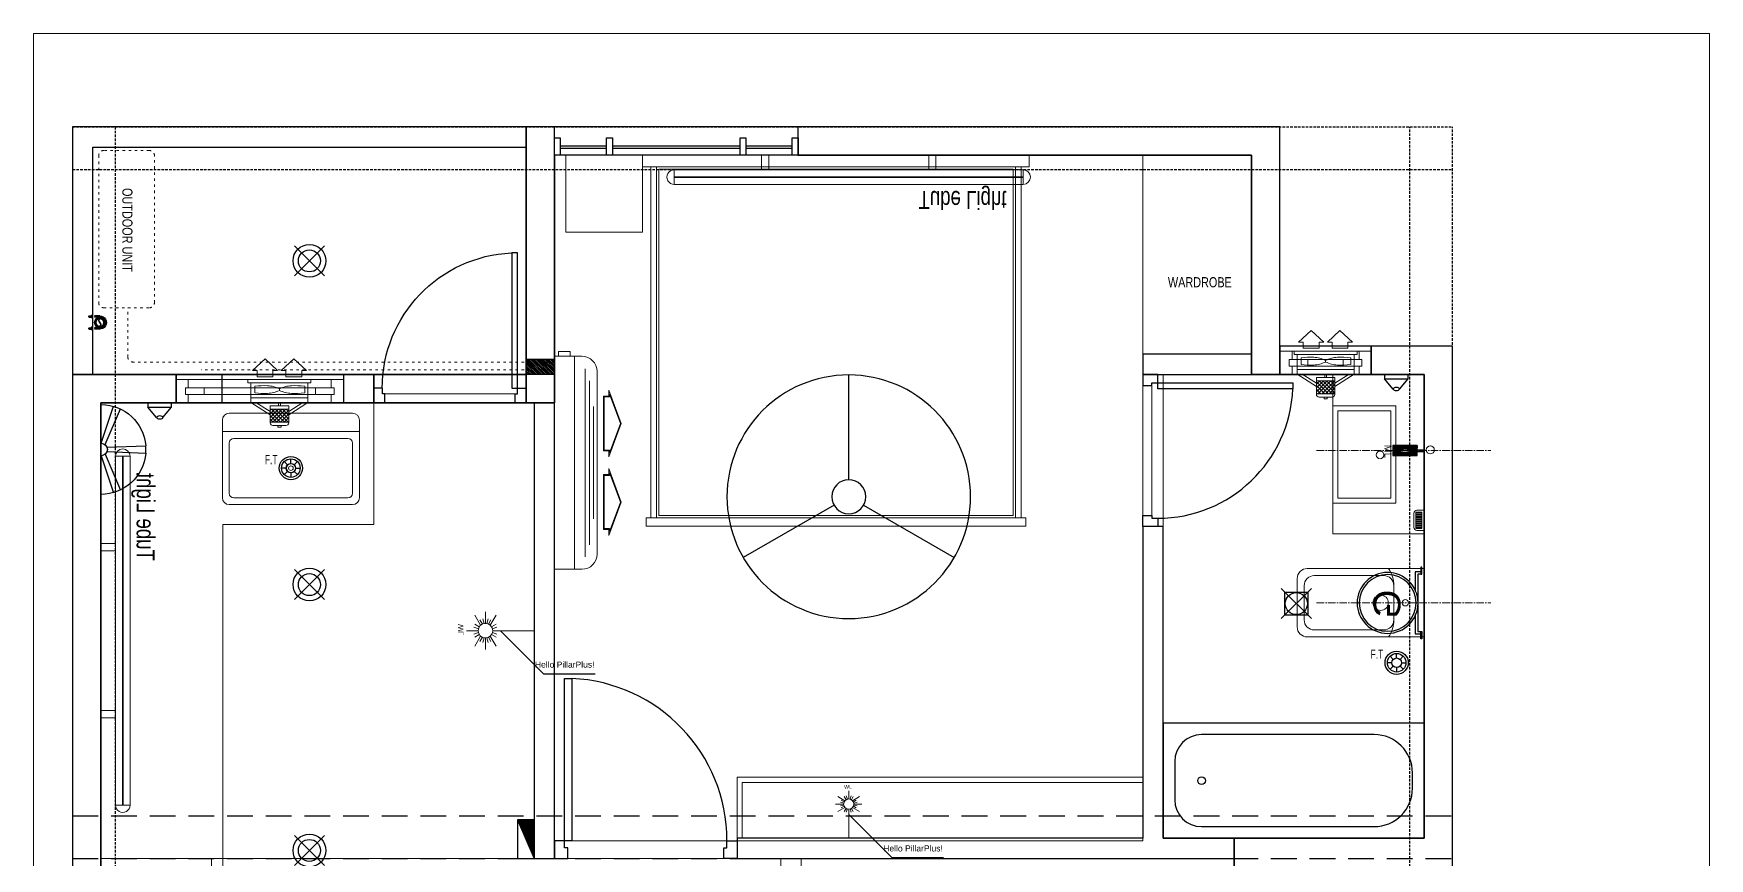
# Model space of a CAD drawing. Header units: millimetres. Extents: x 27934 to 36193, y -8056 to 1263.
# Drawn here: x 27934 to 36193, y -2802 to 1263 of the extents above; entities that cross this region are included whole.
import ezdxf

# ---------------------------------------------------------------- set-up
doc = ezdxf.new("R2010")
doc.units = ezdxf.units.MM
doc.header["$MEASUREMENT"] = 0
for name, pattern in [('ACAD_ISO03W100', [30, 12, -18]), ('CENTER2', [1.125, 0.75, -0.125, 0.125, -0.125]), ('DASHED', [0.75, 0.5, -0.25]), ('X-Type B1_lower NEW$0$HIDDENX2', [19.05, 12.7, -6.35])]:
    doc.linetypes.add(name, pattern=pattern)
for name, color, linetype in [('_Balcony', 25, 'Continuous'), ('_CarpetFSI', 191, 'Continuous'), ('_Door', 114, 'Continuous'), ('_ResiFSI', 190, 'Continuous'), ('_Window', 115, 'Continuous'), ('A-DOOR', 6, 'Continuous'), ('A-WINDOW', 3, 'Continuous'), ('BEAM', 7, 'X-Type B1_lower NEW$0$HIDDENX2'), ('HI-WALL UNIT', 184, 'Continuous'), ('I-ELEC-POWR-SYMB', 7, 'Continuous'), ('MIRROR LIGHT', 150, 'Continuous'), ('Pantry 1', 4, 'Continuous'), ('TextLayer', 7, 'Continuous')]:
    doc.layers.add(name, color=color, linetype=linetype)
for name, color, linetype, lineweight in [('_MAA_Fixture_Kitchen', 253, 'Continuous', 9), ('_MAA_Spec_Furniture', 251, 'Continuous', 13), ('A-GLAZ', 54, 'Continuous', 5), ('A-GLAZ-FRAM', 74, 'Continuous', 5), ('door', 102, 'Continuous', 0), ('FUR', 9, 'Continuous', 9), ('FURNITURE', 250, 'Continuous', 13), ('KUTUPHANE', 4, 'Continuous', 30), ('OUTER', 6, 'Continuous', 35), ('PP-OUTER', 8, 'Continuous', 30), ('PP-ROOM 1', 8, 'Continuous', 30), ('PP-ROOM 3', 8, 'Continuous', 30), ('PP-ROOM 4', 8, 'Continuous', 30), ('PP-TOILET 1', 8, 'Continuous', 30), ('PP-TOILET 2', 8, 'Continuous', 30), ('PP-TOILET 3', 8, 'Continuous', 30), ('SAG RAG', 252, 'Continuous', 0), ('SH - ANGLE SUPPORT', 7, 'Continuous', 30), ('SH - CWS', 180, 'Continuous', 30), ('SH-CEILING ROSE', 150, 'Continuous', 30), ('SH-Ele-Ceiling fan', 1, 'Continuous', 20), ('SH-Ele-Ceiling Light', 4, 'Continuous', 20), ('SH-Ele-EX fan', 3, 'Continuous', 20), ('SH-Ele-TUBE LIGHT', 5, 'Continuous', 5), ('SH-Ele-Wall light', 6, 'Continuous', 20), ('SH-EQUIP.', 250, 'Continuous', 5), ('SH-SLEEVE FOR AC', 170, 'DASHED', 5), ('WALL', 8, 'Continuous', 30), ('WALL A', 7, 'Continuous', 5), ('walls', 211, 'Continuous', 30)]:
    doc.layers.add(name, color=color, linetype=linetype, lineweight=lineweight)
doc.styles.add('ARIAL', font='')
doc.styles.add('CEN', font='Century Gothic')
doc.styles.add('ING-DIM', font='swisscl.ttf')
doc.styles.add('S2', font='romans.shx', dxfattribs={"width": 0.65, "height": 4})
doc.styles.get("Standard").update_dxf_attribs({"font": 'Arial.ttf'})
doc.styles.add('X-CORE NEW2$0$DIMTEXT', font='Romans.shx', dxfattribs={"width": 0.8})
doc.styles.get('ARIAL').set_extended_font_data('Arial Baltic')

# ---------------------------------------------------------------- blocks, each defined once
blk = doc.blocks.new('DOOR')
for points in [[(-31634800.7, -21511672), (-31634888.2, -21511672), (-31634888.2, -21511737), (-31634835.7, -21511737), (-31634835.7, -21511722), (-31634800.7, -21511722)], [(-31634800.7, -21511722), (-31634001.4, -21511722), (-31634001.5, -21511757), (-31634800.7, -21511757)], [(-31634800.7, -21512572), (-31634888.2, -21512572), (-31634888.2, -21512507), (-31634835.7, -21512507), (-31634835.7, -21512522), (-31634800.7, -21512522)]]:
    blk.add_lwpolyline(points, close=True)
at = {"color": 251}
blk.add_arc((-31634800.7, -21511722), 800, 270, 357.49251, dxfattribs=at)
at = {"layer": 'door'}
blk.add_line((-31634888.2, -21512572, 0), (-31634888.2, -21511672, 0), dxfattribs=at)
blk = doc.blocks.new('Tube Light')
at = {"layer": 'SH-Ele-TUBE LIGHT', "color": 5}
for p, q in [((-2788056.3, -928262.8), (-2789784.3, -928262.8)), ((-2789784.3, -928262.8), (-2789784.3, -928334.8)), ((-2788056.3, -928262.8), (-2788056.3, -928334.8)), ((-2788056.3, -928334.8), (-2789784.3, -928334.8)), ((-2789352.3, -928334.8), (-2789352.3, -928406.8)), ((-2789316.3, -928406.8), (-2789316.3, -928334.8)), ((-2788524.3, -928406.8), (-2788524.3, -928334.8)), ((-2788488.3, -928334.8), (-2788488.3, -928406.8)), ((-2789352.3, -928406.8), (-2789316.3, -928406.8)), ((-2788488.3, -928406.8), (-2788524.3, -928406.8))]:
    blk.add_line(p, q, dxfattribs=at)
at = {"layer": 'SH-Ele-TUBE LIGHT', "color": 4, "lineweight": 0, "const_width": 7.5}
blk.add_lwpolyline([(-2789784.3, -928298.8), (-2788056.3, -928298.8)], dxfattribs=at)
at = {"layer": 'SH-Ele-TUBE LIGHT', "color": 5, "extrusion": (0, 0, -1)}
for centre, start_param, end_param in [((-2789784.3, -928298.8), 0.785398, 3.926991), ((-2788056.3, -928298.8), 3.926991, 7.068583)]:
    blk.add_ellipse(centre, major_axis=(25.5, -25.5), ratio=1, start_param=start_param, end_param=end_param, dxfattribs=at)
at = {"layer": 'SH-Ele-TUBE LIGHT', "color": 5, "insert": (-2788574.8, -928140.1), "char_height": 90, "attachment_point": 1, "style": 'ING-DIM'}
blk.add_mtext_dynamic_manual_height_columns('Tube Light', width=489.045, gutter_width=25, heights=[0], dxfattribs=at)
blk = doc.blocks.new('bulb')
at = {"layer": 'SH-Ele-Wall light', "lineweight": 20}
for p, q in [((24298.93, -13831.36), (24298.93, -13825.72)), ((24296.25, -13832.58), (24291.35, -13829.71)), ((24295.44, -13834.22), (24293.12, -13833.64)), ((24295.7, -13833.43), (24293.69, -13832.25)), ((24297.05, -13831.89), (24295.76, -13829.72)), ((24298, -13831.48), (24297.24, -13829.31)), ((24299.86, -13831.48), (24300.62, -13829.31)), ((24300.81, -13831.89), (24302.1, -13829.72)), ((24301.61, -13832.58), (24306.51, -13829.71)), ((24302.16, -13833.43), (24304.17, -13832.25)), ((24302.42, -13834.22), (24304.74, -13833.64)), ((24295.38, -13834.91), (24289.74, -13834.91)), ((24296.25, -13837.24), (24291.35, -13840.11)), ((24295.44, -13835.6), (24293.12, -13836.19)), ((24295.7, -13836.39), (24293.69, -13837.57)), ((24297.05, -13837.93), (24295.76, -13840.1)), ((24298, -13838.34), (24297.24, -13840.51)), ((24298.93, -13838.46), (24298.93, -13858.61)), ((24299.86, -13838.34), (24300.62, -13840.51)), ((24300.81, -13837.93), (24302.1, -13840.1)), ((24301.61, -13837.24), (24306.51, -13840.11)), ((24302.16, -13836.39), (24304.17, -13837.57)), ((24302.42, -13835.6), (24304.74, -13836.19)), ((24302.48, -13834.91), (24308.12, -13834.91)), ((24287.97, -13858.61), (24309.89, -13858.61))]:
    blk.add_line(p, q, dxfattribs=at)
blk.add_circle((24298.93, -13834.91), 3.55, dxfattribs=at)
at = {"layer": 'SH-Ele-Wall light', "color": 7}
blk.add_text('WL', height=2.613, rotation=0, dxfattribs=at).set_placement((24295.73, -13824.25))
blk = doc.blocks.new('GHGHGHGHG')
at = {"layer": 'SH-Ele-EX fan', "linetype": 'Continuous', "ltscale": 500}
h = blk.add_hatch(dxfattribs=at)
h.set_pattern_fill('ANSI37', color=186, scale=50, style=0)
h.paths.add_polyline_path([(420432.4, -531717), (420432.4, -531686.2), (420388.5, -531686.2), (420388.5, -531717)])
at = {"layer": 'SH-Ele-EX fan', "color": 214, "ltscale": 9}
for p, q in [((420346.5, -531594.2), (420376.3, -531566.8)), ((420406, -531594.2), (420376.3, -531566.8)), ((420414.9, -531594.2), (420444.6, -531566.8)), ((420474.4, -531594.2), (420444.6, -531566.8)), ((420357.5, -531594.2), (420346.5, -531594.2)), ((420357.5, -531594.2), (420357.5, -531609.1)), ((420395.1, -531594.2), (420406, -531594.2)), ((420395.1, -531594.2), (420395.1, -531609.1)), ((420425.8, -531594.2), (420414.9, -531594.2)), ((420425.8, -531594.2), (420425.8, -531609.1)), ((420463.4, -531594.2), (420463.4, -531609.1)), ((420463.4, -531594.2), (420474.4, -531594.2)), ((420357.5, -531609.1), (420395.1, -531609.1)), ((420463.4, -531609.1), (420425.8, -531609.1)), ((420478, -531659.5), (420478, -531670.6))]:
    blk.add_line(p, q, dxfattribs=at)
at = {"layer": 'SH-Ele-EX fan', "color": 214, "linetype": 'Continuous', "ltscale": 150}
for p, q in [((420350.3, -531647.5), (420350.3, -531631.6)), ((420410.5, -531641.6), (420410.5, -531637.6)), ((420468.6, -531631.6), (420468.6, -531647.5)), ((420342.9, -531659.5), (420342.9, -531670.6)), ((420342.9, -531670.6), (420478, -531670.6)), ((420342.9, -531670.6), (420388.5, -531699.4)), ((420388.5, -531699.4), (420342.9, -531670.6)), ((420388.5, -531692), (420354.7, -531670.6)), ((420408.3, -531678.3), (420408.3, -531670.6)), ((420412.6, -531678.3), (420412.6, -531670.6)), ((420478, -531670.6), (420432.4, -531699.4)), ((420432.4, -531699.4), (420478, -531670.6)), ((420432.4, -531692), (420466.2, -531670.6))]:
    blk.add_line(p, q, dxfattribs=at)
at = {"layer": 'SH-Ele-EX fan', "color": 7, "linetype": 'Continuous', "ltscale": 150}
for p, q in [((420388.5, -531686.2), (420432.4, -531686.2)), ((420388.5, -531717), (420432.4, -531717))]:
    blk.add_line(p, q, dxfattribs=at)
at = {"layer": 'SH-Ele-EX fan', "color": 214, "linetype": 'Continuous', "ltscale": 150}
for points in [[(420335.7, -531623.5), (420485.2, -531623.5), (420485.2, -531615.7), (420335.7, -531615.7)], [(420342.9, -531659.5), (420478, -531659.5), (420478, -531623.5), (420342.9, -531623.5)], [(420406.7, -531724.9), (420414.2, -531724.9), (420414.2, -531729), (420406.7, -531729)]]:
    blk.add_lwpolyline(points, close=True, dxfattribs=at)
blk.add_lwpolyline([(420388.5, -531678.3), (420432.4, -531678.3), (420432.4, -531718.4, -0.414214), (420425.9, -531724.9), (420395, -531724.9, -0.414214), (420388.5, -531718.4)], format="xyb", close=True, dxfattribs=at)
for points in [[(420350.3, -531631.6), (420362.3, -531630.6), (420381.9, -531628.8), (420401.1, -531633.1), (420410.5, -531637.8)], [(420350.3, -531647.5), (420362.3, -531648.4), (420381.9, -531650.3), (420401.1, -531646), (420410.5, -531641.6)], [(420468.6, -531631.6), (420458.6, -531630.6), (420439, -531628.8), (420419.8, -531633.1), (420410.5, -531637.8)], [(420468.6, -531647.5), (420458.6, -531648.4), (420439, -531650.3), (420419.8, -531646), (420410.5, -531641.6)]]:
    blk.add_open_spline(points, degree=3, knots=[0, 0, 0, 0, 12.206583, 23.888139, 23.888139, 23.888139, 23.888139], dxfattribs=at)
blk = doc.blocks.new('hghghghgh')
at = {"layer": 'SH-CEILING ROSE', "linetype": 'Continuous'}
for p, q in [((-359.12, 3797.89), (-362.08, 3794.4)), ((-356.99, 3797.89), (-354.03, 3794.4)), ((-362.08, 3792.94), (-362.08, 3794.4)), ((-362.08, 3794.4), (-354.03, 3794.4)), ((-362.08, 3792.94), (-354.03, 3792.94)), ((-354.03, 3794.4), (-354.03, 3792.94))]:
    blk.add_line(p, q, dxfattribs=at)
blk.add_ellipse((-358.05, 3797.89), major_axis=(-1.06, 0), ratio=0.4924, dxfattribs=at)
blk = doc.blocks.new('rfgfggf')
at = {"layer": 'SH-Ele-Ceiling fan', "color": 174, "lineweight": 30, "true_color": 0x00008f}
for p, q in [((44163897.4, -73406.3), (44163450.3, -73148.2)), ((44164042.2, -73406.3), (44164489.3, -73148.2)), ((44163969.8, -73531.8), (44163969.8, -74048))]:
    blk.add_line(p, q, dxfattribs=at)
for radius in [599.9, 83.6]:
    blk.add_circle((44163969.8, -73448.2), radius, dxfattribs=at)
blk = doc.blocks.new('ghfhghfg')
at = {"layer": 'SH-Ele-Ceiling Light', "color": 174, "lineweight": 30}
for p, q in [((44167637, -197509), (44167637, -197223)), ((44167780, -197366), (44167494, -197366))]:
    blk.add_line(p, q, dxfattribs=at)
blk.add_circle((44167637, -197366), 110, dxfattribs=at)
at = {"layer": 'SH-Ele-Ceiling Light', "color": 4, "lineweight": 30}
blk.add_circle((44167637, -197366), 74.1, dxfattribs=at)
blk = doc.blocks.new('A$C64614524')
at = {"layer": 'SAG RAG', "lineweight": 0}
for p, q in [((-8.52, 0), (8.52, 0)), ((-10.4, -1.66), (0, -5.58)), ((-8.52, -1.66), (-10.4, -1.66)), ((-9.12, -1.89), (0, -5.33)), ((-8.29, -1.89), (-9.12, -1.89)), ((-8.52, 0), (-8.52, -1.66)), ((-8.29, -0.23), (8.29, -0.23)), ((-8.29, -0.23), (-8.29, -1.89)), ((10.4, -1.66), (0, -5.58)), ((9.12, -1.89), (0, -5.33)), ((8.29, -0.23), (8.29, -1.89)), ((8.29, -1.89), (9.12, -1.89)), ((8.52, 0), (8.52, -1.66)), ((8.52, -1.66), (10.4, -1.66))]:
    blk.add_line(p, q, dxfattribs=at)
blk = doc.blocks.new('ERTRTRTRTRTRT')
at = {"layer": 'HI-WALL UNIT', "color": 8, "lineweight": 0}
for p, q in [((-31232253.2, -21984704, 0), (-31231203.2, -21984704, 0)), ((-31232253.2, -21984839, 0), (-31232253.2, -21984704, 0)), ((-31231203.2, -21984704, 0), (-31231203.2, -21984839, 0)), ((-31232277.1, -21984781.6, 0), (-31232277.1, -21984724, 0)), ((-31232277.1, -21984724, 0), (-31232253.2, -21984724, 0)), ((-31232253.2, -21984781.6, 0), (-31232277.1, -21984781.6, 0)), ((-31232253.2, -21984724, 0), (-31232253.2, -21984781.6, 0)), ((-31231203.2, -21984802, 0), (-31232253.2, -21984802, 0)), ((-31232191.3, -21984855.4, 0), (-31231265.2, -21984855.4, 0)), ((-31232132.1, -21984875.8, 0), (-31231324.4, -21984875.8, 0)), ((-31231278.2, -21984914, 0), (-31232178.2, -21984914, 0)), ((-31232005.4, -21984896.3, 0), (-31231451.1, -21984896.3, 0))]:
    blk.add_line(p, q, dxfattribs=at)
for centre, start, end in [((-31232178.2, -21984839, 0), 180, 270), ((-31231278.2, -21984839, 0), 270, 0)]:
    blk.add_arc(centre, 75, start, end, dxfattribs=at)
at = {"layer": 'HI-WALL UNIT', "xscale": -15.84481338223536, "yscale": 15.84481338223536, "zscale": 15.84481338316491}
for p in [(-31231921.8, -21984944.9, 0), (-31231534.8, -21984944.9, 0)]:
    blk.add_blockref('A$C64614524', p, dxfattribs=at)
blk = doc.blocks.new('*U219')
at = {"lineweight": 0}
for p, q in [((2.34, 2.25), (15.27, 2.25)), ((5.4, 0.63), (12.21, 0.63)), ((15.27, -2.25), (2.34, -2.25)), ((12.21, -0.63), (5.4, -0.63))]:
    blk.add_line(p, q, dxfattribs=at)
at = {"layer": 'A-GLAZ-FRAM', "lineweight": 0}
for points in [[(0, 2.25), (0, -2.25), (2.34, -2.25), (2.34, -0.63), (1.8, -0.63), (1.8, 0.63), (2.34, 0.63), (2.34, 2.25)], [(1.8, -0.63), (1.8, 0.63), (5.4, 0.63), (5.4, -0.63)], [(15.81, -0.63), (15.81, 0.63), (12.21, 0.63), (12.21, -0.63)], [(17.61, 2.25), (17.61, -2.25), (15.27, -2.25), (15.27, -0.63), (15.81, -0.63), (15.81, 0.63), (15.27, 0.63), (15.27, 2.25)]]:
    blk.add_lwpolyline(points, close=True, dxfattribs=at)
blk = doc.blocks.new('*U224')
at = {"lineweight": 0}
for p, q in [((2.34, 2.25), (29.94, 2.25)), ((5.4, 0.63), (26.88, 0.63)), ((29.94, -2.25), (2.34, -2.25)), ((26.88, -0.63), (5.4, -0.63))]:
    blk.add_line(p, q, dxfattribs=at)
at = {"layer": 'A-GLAZ-FRAM', "lineweight": 0}
for points in [[(0, 2.25), (0, -2.25), (2.34, -2.25), (2.34, -0.63), (1.8, -0.63), (1.8, 0.63), (2.34, 0.63), (2.34, 2.25)], [(1.8, -0.63), (1.8, 0.63), (5.4, 0.63), (5.4, -0.63)], [(30.48, -0.63), (30.48, 0.63), (26.88, 0.63), (26.88, -0.63)], [(32.28, 2.25), (32.28, -2.25), (29.94, -2.25), (29.94, -0.63), (30.48, -0.63), (30.48, 0.63), (29.94, 0.63), (29.94, 2.25)]]:
    blk.add_lwpolyline(points, close=True, dxfattribs=at)
blk = doc.blocks.new('*U220')
for points in [[(0, -0.58), (0, 0.58), (0.87, 0.58), (0.87, -0.12), (0.67, -0.12), (0.67, -0.58)], [(12, -0.58), (12, 0.58), (11.13, 0.58), (11.13, -0.12), (11.33, -0.12), (11.33, -0.58)], [(11.33, -0.58), (11.33, -11.24), (10.87, -11.24), (10.87, -0.58)]]:
    blk.add_lwpolyline(points, close=True)
at = {"color": 251}
blk.add_arc((11.33, -0.58), 10.67, 180, 267.4925, dxfattribs=at)
blk = doc.blocks.new('Sink-single - 30 in top')
at = {"layer": 'FUR', "lineweight": 0}
blk.add_line((-15, -3.999996), (15, -3.999996), dxfattribs=at)
for points in [[(-13.5, 0), (13.5, 0)], [(-15, -18.499996), (-15, -1.5)], [(15, -1.5), (15, -18.499996)], [(-13.5, -17.499996), (-13.5, -6.499996)], [(-12.5, -5.499996), (12.5, -5.499996)], [(13.5, -6.499996), (13.5, -17.499996)], [(13.5, -19.999996), (-13.5, -19.999996)], [(12.5, -18.499996), (-12.5, -18.499996)]]:
    blk.add_lwpolyline(points, dxfattribs=at)
for radius in [1, 0.5]:
    blk.add_circle((0, -11.999996), radius, dxfattribs=at)
for centre, radius, start, end in [((-13.5, -1.5), 1.5, 90, 180), ((13.5, -1.5), 1.5, 0, 90), ((-12.5, -6.499996), 1, 90, 180), ((12.5, -6.499996), 1, 0, 90), ((-12.5, -17.499996), 1, 180, 270), ((12.5, -17.499996), 1, 270, 0), ((-13.5, -18.499996), 1.5, 180, 270), ((13.5, -18.499996), 1.5, 270, 0)]:
    blk.add_arc(centre, radius, start, end, dxfattribs=at)
blk = doc.blocks.new('closet2')
for points in [[(-580, 170, 0.414214), (-630, 120), (-630, -120, 0.414214), (-580, -170), (-5, -170, 0.414214), (0, -165), (0, 165, 0.414214), (-5, 170)], [(-545, -135, -0.414214), (-595, -85), (-595, 85, -0.414214), (-545, 135), (-200, 135, -0.414214), (-150, 85), (-150, -85, -0.414214), (-200, -135)]]:
    blk.add_lwpolyline(points, format="xyb", close=True)
for centre, radius in [((-215.5, 0), 38.2), ((-93, 0), 15.8)]:
    blk.add_circle(centre, radius)
for centre, start, end in [((-302.5, 84.9), 0, 33.88831), ((-302.5, -84.9), 326.11169, 0)]:
    blk.add_arc(centre, 152.6, start, end)
blk = doc.blocks.new('GFDGRET')
at = {"layer": 'SH-EQUIP.', "linetype": 'Continuous', "lineweight": -3, "ltscale": 0.6}
for points in [[(-31254564, -21982861), (-31254599.6, -21982861), (-31254599.6, -21982856.3), (-31254564, -21982856.3)], [(-31254282, -21982861), (-31254246.4, -21982861), (-31254246.4, -21982856.3), (-31254282, -21982856.3)]]:
    blk.add_lwpolyline(points, close=True, dxfattribs=at)
for points in [[(-31254564.1, -21982861), (-31254575.8, -21982861), (-31254575.8, -21982828.6), (-31254484.4, -21982828.6)], [(-31254564.1, -21982861), (-31254564.1, -21982840.3), (-31254282, -21982840.3), (-31254282, -21982856.3)], [(-31254361.6, -21982828.6), (-31254270.3, -21982828.6), (-31254270.3, -21982856.3), (-31254282, -21982856.3)]]:
    blk.add_lwpolyline(points, dxfattribs=at)
for radius in [150, 140]:
    blk.add_circle((-31254423, -21982692), radius, dxfattribs=at)
at = {"layer": 'SH-EQUIP.', "linetype": 'Continuous', "lineweight": 40, "ltscale": 0.6, "insert": (-31255388.7, -21982757.1, 0), "char_height": 131.25, "width": 2198.979, "attachment_point": 7, "style": 'ARIAL'}
blk.add_mtext('\\pxi6.860571;\\fArial Baltic|b0|i0|c186|p34;\\C8;G', dxfattribs=at)
blk = doc.blocks.new('GRDST6')
at = {"layer": 'MIRROR LIGHT', "lineweight": 30, "ltscale": 0.6}
h = blk.add_hatch(dxfattribs=at)
h.set_pattern_fill('ANSI31', color=256)
h.set_pattern_definition([(45, (0, 0), (-0.0883883476483, 0.0883883476483), [])])
h.paths.add_polyline_path([(-29909156.5, -22409378.5), (-29909156.5, -22409270.1), (-29909201.6, -22409270.1), (-29909201.6, -22409378.5)])
edge = h.paths.add_edge_path(flags=17)
edge.add_line((-29909187.1, -22409378.5), (-29909187.1, -22409270.1))
edge.add_line((-29909171, -22409378.5), (-29909171, -22409270.1))
at = {"layer": 'MIRROR LIGHT', "color": 165, "lineweight": 30, "ltscale": 0.6, "true_color": 0x5e67af}
for p, q in [((-29909179, -22409239.5), (-29909212.7, -22409239.5)), ((-29909183, -22409270.1), (-29909183, -22409239.5)), ((-29909179, -22409239.5), (-29909145.4, -22409239.5)), ((-29909175.1, -22409270.1), (-29909175.1, -22409239.5))]:
    blk.add_line(p, q, dxfattribs=at)
at = {"layer": 'MIRROR LIGHT', "color": 4, "lineweight": 30}
for p, q in [((-29909187.1, -22409378.5), (-29909187.1, -22409270.1)), ((-29909171, -22409378.5), (-29909171, -22409270.1))]:
    blk.add_line(p, q, dxfattribs=at)
at = {"layer": 'MIRROR LIGHT', "lineweight": 30, "ltscale": 30}
blk.add_lwpolyline([(-29909156.5, -22409378.5), (-29909156.5, -22409270.1), (-29909201.6, -22409270.1), (-29909201.6, -22409378.5)], close=True, dxfattribs=at)
at = {"layer": 'MIRROR LIGHT', "lineweight": 30, "ltscale": 0.6, "insert": (-29909205, -22409384.9), "char_height": 32.094, "attachment_point": 1, "style": 'CEN'}
blk.add_mtext_dynamic_manual_height_columns('{\\C152;\\c12285479;ML}', width=59.85, gutter_width=66.9, heights=[0], dxfattribs=at)
blk = doc.blocks.new('SQUARE LIGHT')
at = {"layer": 'SH-Ele-Ceiling Light', "color": 174, "lineweight": 30}
for p, q in [((-31633700.8, -21510287.1), (-31633849.2, -21510138.9)), ((-31633700.9, -21510138.8), (-31633849.1, -21510287.2))]:
    blk.add_line(p, q, dxfattribs=at)
blk.add_lwpolyline([(-31633832.1, -21510155.9), (-31633717.9, -21510155.9), (-31633717.9, -21510270.1), (-31633832.1, -21510270.1)], close=True, dxfattribs=at)
at = {"layer": 'SH-Ele-Ceiling Light', "color": 4, "lineweight": 30}
blk.add_circle((-31633775, -21510213), 54.4, dxfattribs=at)
blk = doc.blocks.new('fan wall mounted')
at = {"layer": 'I-ELEC-POWR-SYMB'}
for p, q in [((9645.53, -3.06), (9645.56, -13.86)), ((9645.56, -7.71), (9647.03, -3.25)), ((9646.04, -7.89), (9647.87, -3.57)), ((9646.26, -8.21), (9650.95, -8.01)), ((9650.95, -8.01), (9650.95, -8.91)), ((9645.56, -9.22), (9647.03, -13.68)), ((9646.04, -9.04), (9647.87, -13.36)), ((9646.26, -8.72), (9650.95, -8.91))]:
    blk.add_line(p, q, dxfattribs=at)
for radius, start, end in [(5.4, 4.7721, 90.1714), (0.758, 270.1714, 90.1714), (5.4, 270.1714, 355.2283)]:
    blk.add_arc((9645.55, -8.46), radius, start, end, dxfattribs=at)
blk = doc.blocks.new('SB')
at = {"layer": 'walls'}
h = blk.add_hatch(dxfattribs=at)
h.set_pattern_fill('ANSI31', color=256, scale=12.861557)
h.set_pattern_definition([(45, (-3439590.8567, -8882.2675), (-1.1368117662, 1.1368117662), [])])
h.paths.add_polyline_path([(264793, -7327), (264793, -6988), (264647, -6988)])
blk.add_line((264647, -6988), (264793, -7327), dxfattribs=at)
blk.add_lwpolyline([(264647, -7327), (264793, -7327), (264793, -6988), (264647, -6988)], close=True, dxfattribs=at)
blk = doc.blocks.new('bathtub')
at = {"layer": 'KUTUPHANE'}
for p, q in [((376425.5, 228368.6), (376255.5, 228368.6)), ((376255.5, 228368.6), (376255.5, 228293.6)), ((376400.5, 228361.1), (376288, 228361.1)), ((376425.5, 228293.6), (376425.5, 228368.6)), ((376418, 228318.6), (376418, 228343.6)), ((376263, 228336.1), (376263, 228326.1)), ((376288, 228301.1), (376400.5, 228301.1)), ((376255.5, 228293.6), (376425.5, 228293.6))]:
    blk.add_line(p, q, dxfattribs=at)
blk.add_circle((376400.5, 228331.1), 2.5, dxfattribs=at)
for centre, radius, start, end in [((376288, 228336.1), 25, 90, 180), ((376400.5, 228343.6), 17.5, 0, 90), ((376288, 228326.1), 25, 180, 270), ((376400.5, 228318.6), 17.5, 270, 0)]:
    blk.add_arc(centre, radius, start, end, dxfattribs=at)
blk = doc.blocks.new('ft')
at = {"layer": 'Pantry 1', "color": 4, "lineweight": 30}
for p, q in [((375735.64, 228354.5), (375734.76, 228354.5)), ((375735.91, 228355.15), (375735.29, 228355.77)), ((375735.91, 228353.85), (375735.29, 228353.23)), ((375736.56, 228355.42), (375736.56, 228356.3)), ((375736.56, 228353.58), (375736.56, 228352.7)), ((375737.22, 228355.15), (375737.84, 228355.77)), ((375737.22, 228353.85), (375737.84, 228353.23)), ((375737.49, 228354.5), (375738.36, 228354.5))]:
    blk.add_line(p, q, dxfattribs=at)
for radius in [2.25, 1.8, 0.923]:
    blk.add_circle((375736.56, 228354.5), radius, dxfattribs=at)
at = {"layer": 'Pantry 1', "color": 4, "linetype": 'Continuous', "lineweight": 13, "insert": (375733.96, 228357.06), "char_height": 1.8002, "attachment_point": 3, "style": 'S2'}
blk.add_mtext_dynamic_manual_height_columns('{\\fArial|b0|i0|c0|p0;F.T}', width=3.3878, gutter_width=20, heights=[0], dxfattribs=at)
blk = doc.blocks.new('*X195')
at = {"color": 0}
for p, q in [((113.6, 341.5), (113.7, 341.6)), ((113.7, 341.4), (114.3, 342)), ((113.8, 341.4), (114.3, 341.8)), ((113.9, 341.3), (114.3, 341.7)), ((114, 341.2), (114.3, 341.5)), ((114.1, 341.1), (114.3, 341.3)), ((114.2, 341), (114.3, 341.1)), ((114.3, 340.9), (114.3, 340.9))]:
    blk.add_line(p, q, dxfattribs=at)
blk = doc.blocks.new('ytryrtyy')
at = {"layer": 'SH - ANGLE SUPPORT'}
for p, q in [((296251.24, -87330.58, 0), (296251.19, -87330.63, 0)), ((296251.19, -87330.63, 0), (296251.19, -87330.77, 0)), ((296251.24, -87330.58, 0), (296251.61, -87330.58, 0)), ((296251.66, -87330.46, 0), (296251.61, -87330.51, 0)), ((296251.61, -87330.51, 0), (296251.61, -87330.88, 0)), ((296251.9, -87330.46, 0), (296251.66, -87330.46, 0)), ((296251.71, -87330.63, 0), (296251.9, -87330.63, 0)), ((296251.92, -87330.44, 0), (296251.9, -87330.46, 0)), ((296251.9, -87330.46, 0), (296251.9, -87330.94, 0)), ((296251.96, -87330.44, 0), (296251.92, -87330.44, 0)), ((296253.41, -87330.58, 0), (296252.26, -87330.58, 0)), ((296253.05, -87330.58, 0), (296253.05, -87330.82, 0)), ((296251.24, -87330.82, 0), (296251.19, -87330.77, 0)), ((296251.24, -87332.94, 0), (296251.19, -87332.99, 0)), ((296251.19, -87332.99, 0), (296251.19, -87333.13, 0)), ((296251.24, -87333.18, 0), (296251.19, -87333.13, 0)), ((296251.24, -87330.82, 0), (296251.61, -87330.82, 0)), ((296251.24, -87332.94, 0), (296251.61, -87332.94, 0)), ((296251.24, -87333.18, 0), (296251.61, -87333.18, 0)), ((296251.66, -87330.93, 0), (296251.61, -87330.88, 0)), ((296251.66, -87332.82, 0), (296251.61, -87332.88, 0)), ((296251.61, -87332.88, 0), (296251.61, -87333.24, 0)), ((296251.66, -87333.29, 0), (296251.61, -87333.24, 0)), ((296251.9, -87330.93, 0), (296251.66, -87330.93, 0)), ((296251.9, -87332.82, 0), (296251.66, -87332.82, 0)), ((296251.9, -87333.29, 0), (296251.66, -87333.29, 0)), ((296251.71, -87332.99, 0), (296251.9, -87332.99, 0)), ((296251.9, -87330.77, 0), (296251.72, -87330.77, 0)), ((296251.9, -87333.13, 0), (296251.72, -87333.13, 0)), ((296251.92, -87330.96, 0), (296251.9, -87330.94, 0)), ((296251.92, -87332.8, 0), (296251.9, -87332.82, 0)), ((296251.9, -87332.82, 0), (296251.9, -87333.3, 0)), ((296251.92, -87333.32, 0), (296251.9, -87333.29, 0)), ((296251.96, -87330.96, 0), (296251.92, -87330.96, 0)), ((296251.96, -87332.8, 0), (296251.92, -87332.8, 0)), ((296251.96, -87333.32, 0), (296251.92, -87333.32, 0)), ((296253.4, -87330.82, 0), (296252.26, -87330.82, 0)), ((296253.36, -87332.94, 0), (296252.26, -87332.94, 0)), ((296253.37, -87333.18, 0), (296252.26, -87333.18, 0)), ((296253.05, -87333.18, 0), (296253.05, -87332.94, 0))]:
    blk.add_line(p, q, dxfattribs=at)
for centre, radius, start, end in [((296250.96, -87330.6, 0), 0.245, 338.1121, 349.057), ((296251.65, -87330.92, 0), 0.518, 139.0723, 148.8099), ((296251.69, -87330.94, 0), 0.518, 135.5118, 148.8099), ((296251.69, -87330.97, 0), 0.46, 122.862, 145.7036), ((296251.79, -87330.97, 0), 0.456, 120.4056, 145.5622), ((296251.74, -87330.97, 0), 0.359, 111.2252, 139.0426), ((296251.76, -87330.46, 0), 0.176, 210.7439, 254.2077), ((296251.76, -87330.8, 0), 0.176, 105.7923, 149.5399), ((296252.81, -87330.91, 0), 0.474, 135.9279, 169.5546), ((296252.96, -87330.91, 0), 0.474, 135.9279, 169.5546), ((296253.1, -87330.91, 0), 0.474, 135.9279, 169.5546), ((296253.25, -87330.91, 0), 0.474, 135.9279, 169.5546), ((296252.34, -87330.49, 0), 0.645, 329.3307, 352.4088), ((296253.34, -87331.88, 0), 1.3, 268.428, 93.3999), ((296251.15, -87330.64, 0), 0.101, 294.835, 340.1048), ((296250.96, -87332.96, 0), 0.245, 338.1121, 349.057), ((296251.15, -87333, 0), 0.101, 294.835, 340.1048), ((296251.65, -87333.28, 0), 0.518, 139.0723, 148.8099), ((296251.12, -87330.66, 0), 0.194, 306.9055, 346.8201), ((296251.69, -87333.3, 0), 0.518, 135.5118, 148.8099), ((296251.12, -87333.02, 0), 0.194, 306.9055, 346.8201), ((296251.69, -87333.33, 0), 0.46, 122.862, 145.7036), ((296251.22, -87330.67, 0), 0.193, 307.8259, 346.7878), ((296251.22, -87333.03, 0), 0.193, 307.8259, 346.7878), ((296251.79, -87333.33, 0), 0.456, 120.4056, 145.5622), ((296251.23, -87330.69, 0), 0.245, 327.8401, 349.057), ((296251.23, -87333.05, 0), 0.245, 327.8401, 349.057), ((296251.74, -87333.33, 0), 0.359, 111.2252, 139.0426), ((296251.74, -87330.62, 0), 0.151, 215.4061, 262.7073), ((296251.76, -87330.94, 0), 0.176, 105.7923, 149.2561), ((296251.76, -87332.82, 0), 0.176, 210.7439, 254.2077), ((296251.76, -87333.16, 0), 0.176, 105.7923, 149.5399), ((296251.74, -87332.98, 0), 0.151, 215.4061, 262.7073), ((296251.76, -87333.3, 0), 0.176, 105.7923, 149.2561), ((296252.81, -87332.85, 0), 0.474, 190.4454, 224.0721), ((296252.96, -87332.85, 0), 0.474, 190.4454, 224.0721), ((296253.1, -87332.85, 0), 0.474, 190.4454, 224.0721), ((296253.25, -87332.85, 0), 0.474, 190.4454, 224.0721), ((296252.34, -87333.27, 0), 0.645, 7.5912, 30.6693), ((296253.34, -87331.88, 0), 1.06, 268.428, 93.3999)]:
    blk.add_arc(centre, radius, start, end, dxfattribs=at)
at = {"layer": 'SH - ANGLE SUPPORT', "xscale": 0.1261136599943995, "yscale": 0.1261136599943995, "zscale": 0.1261136599943995, "rotation": 180}
for p in [(296266.03, -87287.56, 0), (296266.03, -87287.71, 0), (296266.03, -87289.92, 0), (296266.03, -87290.07, 0)]:
    blk.add_blockref('*X195', p, dxfattribs=at)
blk = doc.blocks.new('FGDFGRTERT')
at = {"layer": 'SH - CWS', "linetype": 'Continuous', "lineweight": 30, "ltscale": 150}
for radius in [26, 20]:
    blk.add_circle((-154829.3, -232389.8), radius, dxfattribs=at)
for centre, start, end in [((-154839.3, -232398.9), 42.4277, 137.5723), ((-154819.3, -232380.7), 222.4277, 317.5723)]:
    blk.add_arc(centre, 13.5, start, end, dxfattribs=at)
blk = doc.blocks.new('ACD')
at = {"layer": 'SH - CWS', "linetype": 'Continuous', "lineweight": 30, "ltscale": 150}
for radius in [26, 20]:
    blk.add_circle((-31638243.4, -21506936.2), radius, dxfattribs=at)
for centre, start, end in [((-31638234.3, -21506926.2), 132.42795, 227.57255), ((-31638252.5, -21506946.1), 312.42795, 47.57255)]:
    blk.add_arc(centre, 13.5, start, end, dxfattribs=at)
at = {"layer": 'SH - CWS', "extrusion": (0, 0, -1), "zscale": -1, "rotation": 269.9997464970891}
blk.add_blockref('FGDFGRTERT', (31870632.5, -21661766.5), dxfattribs=at)
blk = doc.blocks.new('W344')
at = {"layer": 'A-WINDOW'}
for p, q in [((1156.56, 295.388), (1154.56, 295.388)), ((1156.56, 295.288), (1154.56, 295.288)), ((1162.314, 295.388), (1156.81, 295.388)), ((1162.314, 295.288), (1156.81, 295.288)), ((1164.564, 295.388), (1162.564, 295.388)), ((1164.564, 295.288), (1162.564, 295.288))]:
    blk.add_line(p, q, dxfattribs=at)
for points in [[(1154.31, 295.696), (1154.56, 295.696), (1154.56, 294.946), (1154.31, 294.946)], [(1156.56, 295.692), (1156.81, 295.692), (1156.81, 294.942), (1156.56, 294.942)], [(1162.314, 295.692), (1162.564, 295.692), (1162.564, 294.942), (1162.314, 294.942)], [(1164.564, 295.692), (1164.814, 295.692), (1164.814, 294.942), (1164.564, 294.942)]]:
    blk.add_lwpolyline(points, close=True, dxfattribs=at)
blk = doc.blocks.new('wbf')
at = {"lineweight": 0, "ltscale": 60}
blk.add_circle((34569.6, -813, 0), 19, dxfattribs=at)
at = {"layer": 'FUR'}
for points in [[(34337.3, -1050.9), (34337.3, -571.3), (34647, -571.3), (34647, -1050.9)], [(34362.3, -1025.9), (34362.3, -596.3), (34622, -596.3), (34622, -1025.9)]]:
    blk.add_lwpolyline(points, close=True, dxfattribs=at)

msp = doc.modelspace()

# ---------------------------------------------------------------- hatches: boundary and pattern name
at = {"layer": '_MAA_Spec_Furniture'}
h = msp.add_hatch(dxfattribs=at)
h.set_pattern_fill('ANSI32', color=253, scale=25, angle=225)
h.set_pattern_definition([(180, (-9721404.281, -2568409.891), (-2e-15, 9.375), []), (180, (-9721407.406, -2568413.016), (-2e-15, 9.375), [])])
h.paths.add_polyline_path([(34776.2, -1175.8), (34746.2, -1175.8), (34746.2, -1095.8), (34776.2, -1095.8)])
at = {"layer": 'SH-SLEEVE FOR AC', "linetype": 'Continuous', "ltscale": 0.6}
h = msp.add_hatch(dxfattribs=at)
h.set_pattern_fill('ANSI31', color=1, scale=50, angle=90)
h.set_pattern_definition([(135, (9686596.4347, 52743973.4385), (-4.4194173824, -4.4194173824), [])])
h.paths.add_polyline_path([(30361.2, -416.8), (30361.2, -341.8), (30501.2, -341.8), (30501.2, -416.8)])
h = msp.add_hatch(dxfattribs=at)
h.set_pattern_fill('ANSI31', color=1, scale=50, angle=90)
h.set_pattern_definition([(135, (-21931030.272, 31232301.446), (-4.4194173824, -4.4194173824), [])])
h.paths.add_polyline_path([(30361.2, -416.8), (30361.2, -341.8), (30501.2, -341.8), (30501.2, -416.8)])

# ---------------------------------------------------------------- linework, layer by layer
at = {"layer": '_Balcony'}
for points in [[(30361.2, 803.2), (28126.2, 803.2), (28126.2, -416.8), (30361.2, -416.8)], [(30361.2, 803.2), (28126.2, 803.2), (28126.2, -416.8), (28226.2, -416.8), (28226.2, 703.2), (30361.2, 703.2)]]:
    msp.add_lwpolyline(points, close=True, dxfattribs=at)
at = {"layer": '_CarpetFSI'}
msp.add_lwpolyline([(35261.2, -4896.8), (33851.2, -4896.8), (33851.2, -2701.8), (34786.2, -2701.8), (34786.2, -416.8), (33936.2, -416.8), (33936.2, 663.2), (30501.2, 663.2), (30501.2, -556.8), (28266.2, -556.8), (28266.2, -7641.8), (35261.2, -7641.8)], close=True, dxfattribs=at)
at = {"layer": '_Door'}
msp.add_lwpolyline([(30361.2, -416.8), (29611.2, -416.8), (29611.2, -556.8), (30361.2, -556.8)], close=True, dxfattribs=at)
msp.add_lwpolyline([(30361.2, -416.8), (29611.2, -416.8), (29611.2, -556.8), (30361.2, -556.8)], close=True, dxfattribs=at)
at = {"layer": '_MAA_Fixture_Kitchen'}
for points in [[(28266.2, -2801.8), (28266.2, -3401.8), (28866.2, -3401.8), (28866.2, -2801.8)], [(28866.2, -3401.8), (28866.2, -2801.8), (28810.5, -2801.8), (28810.5, -3401.8)]]:
    msp.add_lwpolyline(points, close=True, dxfattribs=at)
at = {"layer": '_MAA_Spec_Furniture', "color": 253, "linetype": 'ACAD_ISO03W100', "true_color": 0x999999}
msp.add_lwpolyline([(28530, -63), (28530, 662, 0.414214), (28505, 687), (28280, 687, 0.414214), (28255, 662), (28255, -63, 0.414214), (28280, -88), (28505, -88, 0.414214)], format="xyb", close=True, dxfattribs=at)
at = {"layer": '_MAA_Spec_Furniture', "linetype": 'ACAD_ISO03W100'}
msp.add_lwpolyline([(30501.2, -355.6), (28423.5, -355.6, -0.414214), (28398.5, -330.6), (28398.5, -88)], format="xyb", dxfattribs=at)
at = {"layer": '_MAA_Spec_Furniture', "color": 150, "linetype": 'ACAD_ISO03W100'}
msp.add_lwpolyline([(30501.2, -394.2), (28759.5, -394.2)], dxfattribs=at)
at = {"layer": '_MAA_Spec_Furniture', "color": 253, "elevation": 0}
msp.add_lwpolyline([(34786.2, -1185.8), (34751.2, -1185.8, -0.414214), (34736.2, -1170.8), (34736.2, -1100.8, -0.414214), (34751.2, -1085.8), (34786.2, -1085.8)], format="xyb", close=True, dxfattribs=at)
msp.add_lwpolyline([(34776.2, -1175.8), (34746.2, -1175.8), (34746.2, -1095.8), (34776.2, -1095.8)], close=True, dxfattribs=at)
at = {"layer": '_ResiFSI'}
msp.add_lwpolyline([(33991.2, -2841.8), (34926.2, -2841.8), (34926.2, -276.8), (34076.2, -276.8), (34076.2, 803.2), (28126.2, 803.2), (28126.2, -7781.8), (35401.2, -7781.8), (35401.2, -4756.8), (33991.2, -4756.8)], close=True, dxfattribs=at)
at = {"layer": '_Window'}
for points in [[(34526.2, -276.8), (34076.2, -276.8), (34076.2, -416.8), (34526.2, -416.8)], [(34526.2, -276.8), (34076.2, -276.8), (34076.2, -416.8), (34526.2, -416.8)], [(29611.2, -416.8), (28636.2, -416.8), (28636.2, -556.8), (29611.2, -556.8)], [(29611.2, -416.8), (28861.2, -416.8), (28861.2, -556.8), (29611.2, -556.8)]]:
    msp.add_lwpolyline(points, close=True, dxfattribs=at)
at = {"layer": 'BEAM'}
for p, q in [((28126.2, 803.2), (28126.2, -7781.8)), ((28126.2, 803.2), (34926.2, 803.2)), ((28336.2, 803.2), (28336.2, -7781.8)), ((34716.2, -2841.8), (34716.2, 803.2)), ((34926.2, -2841.8), (34926.2, 803.2)), ((28126.2, 593.2), (34926.2, 593.2))]:
    msp.add_line(p, q, dxfattribs=at)
at = {"layer": 'BEAM', "ltscale": 10}
for p, q in [((28126.2, -2591.8), (34926.2, -2591.8)), ((28126.2, -2801.8), (34926.2, -2801.8))]:
    msp.add_line(p, q, dxfattribs=at)
at = {"layer": 'door', "ltscale": 0.6}
msp.add_line((33444.9, -470.9, 0), (33444.9, -1112.6, 0), dxfattribs=at)
at = {"layer": 'door'}
for p, q in [((29665.4, -513, 0), (30307, -513, 0)), ((31401.2, -2801.7, 0), (30501.2, -2801.7, 0))]:
    msp.add_line(p, q, dxfattribs=at)
at = {"layer": 'FUR'}
for p, q in [((30556.5, 284, 0), (30556.5, 663.2, 0)), ((30556.5, 663.2, 0), (30935.7, 663.2, 0)), ((30935.7, 606.4, 0), (30935.7, 663.2, 0)), ((32840.9, 663.2, 0), (30935.7, 663.2, 0)), ((30935.7, 284, 0), (30935.7, 663.2, 0)), ((30935.7, 606.4, 0), (30935.7, 663.2, 0)), ((32840.9, 663.2, 0), (30935.7, 663.2, 0)), ((30935.7, 606.4, 0), (30935.7, 663.2, 0)), ((32840.9, 663.2, 0), (30935.7, 663.2, 0)), ((32840.9, 606.4, 0), (32840.9, 663.2, 0)), ((32840.9, 606.4, 0), (32840.9, 663.2, 0)), ((32840.9, 606.4, 0), (32840.9, 663.2, 0)), ((33401.2, -316.8, 0), (33401.2, 663.2)), ((32840.9, 606.4, 0), (30935.7, 606.4, 0)), ((32840.9, 606.4, 0), (30935.7, 606.4, 0)), ((32840.9, 606.4, 0), (30935.7, 606.4, 0)), ((30975.5, 606.4, 0), (30975.5, -1124, 0)), ((31003.9, 606.4, 0), (31003.9, -1124, 0)), ((32761.4, 595.1, 0), (31015.2, 595.1, 0)), ((31015.2, 595.1, 0), (31015.2, -1112.6, 0)), ((32761.4, 595.1, 0), (31015.2, 595.1, 0)), ((32761.4, 595.1, 0), (31015.2, 595.1, 0)), ((32761.4, 595.1, 0), (32761.4, -1112.6, 0)), ((32772.8, 606.4, 0), (32772.8, -1124, 0)), ((32801.2, 606.4, 0), (32801.2, -584.6, 0)), ((32801.2, 606.4, 0), (32801.2, -1124, 0)), ((30935.7, 284, 0), (30556.5, 284, 0)), ((29611.2, -556.8), (29611.2, -1156.8, 0)), ((30952.8, -1124, 0), (30952.8, -1163.7, 0)), ((32823.9, -1124, 0), (30952.8, -1124, 0)), ((32761.4, -1112.6, 0), (31015.2, -1112.6, 0)), ((32823.9, -1124, 0), (32823.9, -1163.7, 0)), ((28866.2, -2801.8), (28866.2, -1156.8, 0)), ((29611.2, -1156.8, 0), (28866.2, -1156.8, 0)), ((32823.9, -1163.7, 0), (30952.8, -1163.7, 0)), ((28866.2, -2801.8), (28266.2, -2801.8))]:
    msp.add_line(p, q, dxfattribs=at)
for points in [[(34336.2, -1002.5), (34336.2, -1201.8), (34786.2, -1201.8), (34786.2, -416.8), (34336.2, -416.8), (34336.2, -572.9)], [(31401.2, -2701.8), (31401.2, -2401.8), (33401.2, -2401.8)], [(31426.2, -2701.8), (31426.2, -2426.8), (33401.2, -2426.8)]]:
    msp.add_lwpolyline(points, dxfattribs=at)
at = {"layer": 'FURNITURE', "linetype": 'CENTER2', "ltscale": 50}
for p, q in [((34256.6, -791.8), (35115, -791.8)), ((34256.6, -1541.8), (35115, -1541.8))]:
    msp.add_line(p, q, dxfattribs=at)
at = {"layer": 'PP-OUTER', "lineweight": 0, "ltscale": 60}
msp.add_lwpolyline([(36192.9, -8055.8), (27933.9, -8055.8), (27933.9, 1263.2), (36192.9, 1263.2)], close=True, dxfattribs=at)
at = {"layer": 'PP-ROOM 1', "lineweight": 0, "ltscale": 60}
msp.add_lwpolyline([(31616.2, -2801.8), (28266.2, -2801.8), (28266.2, -7641.8), (31616.2, -7641.8)], close=True, dxfattribs=at)
at = {"layer": 'PP-ROOM 3', "lineweight": 0, "ltscale": 60}
msp.add_lwpolyline([(33401.2, 663.2), (30501.2, 663.2), (30501.2, -2714.2), (33401.2, -2714.2)], close=True, dxfattribs=at)
at = {"layer": 'PP-ROOM 4', "lineweight": 0, "ltscale": 60}
msp.add_lwpolyline([(30361.2, 703.2), (28226.2, 703.2), (28226.2, -416.8), (30361.2, -416.8)], close=True, dxfattribs=at)
at = {"layer": 'PP-TOILET 1', "lineweight": 0, "ltscale": 60}
msp.add_lwpolyline([(30401.2, -556.8), (28266.7, -556.8), (28266.7, -2801.8), (30401.2, -2801.8)], close=True, dxfattribs=at)
at = {"layer": 'PP-TOILET 2', "lineweight": 0, "ltscale": 60}
msp.add_lwpolyline([(34786.2, -416.8), (33501.2, -416.8), (33501.2, -2701.8), (34786.2, -2701.8)], close=True, dxfattribs=at)
at = {"layer": 'PP-TOILET 3', "lineweight": 0, "ltscale": 60}
msp.add_lwpolyline([(33851.2, -2801.8), (31716.2, -2801.8), (31716.2, -4251.8), (33851.2, -4251.8)], close=True, dxfattribs=at)
at = {"layer": 'SH - CWS', "linetype": 'Continuous', "lineweight": 0, "ltscale": 0.6}
msp.add_circle((34817, -788.4), 20, dxfattribs=at)
at = {"layer": 'SH-SLEEVE FOR AC', "linetype": 'Continuous', "lineweight": 30, "ltscale": 0.6}
msp.add_lwpolyline([(30361.2, -416.8), (30361.2, -341.8), (30501.2, -341.8), (30501.2, -416.8)], close=True, dxfattribs=at)
msp.add_lwpolyline([(30361.2, -416.8), (30361.2, -341.8), (30501.2, -341.8), (30501.2, -416.8)], close=True, dxfattribs=at)
at = {"layer": 'TextLayer'}
for p, q in [((30234.5, -1679.3), (30446.6, -1891.4)), ((30446.6, -1891.4), (30701.6, -1891.4)), ((31951.2, -2585.1), (32163.3, -2797.2)), ((32163.3, -2797.2), (32418.3, -2797.2))]:
    msp.add_line(p, q, dxfattribs=at)
at = {"layer": 'WALL', "linetype": 'Continuous', "lineweight": 30, "ltscale": 0.6}
for points in [[(33936.2, -316.8), (33401.2, -316.8), (33401.2, -416.8), (33501.2, -416.8), (33936.2, -416.8)], [(30501.2, -556.8), (30401.2, -556.8), (30401.2, -2801.8), (30501.2, -2801.8), (30501.2, -2701.8)], [(33851.2, -2701.8), (33501.2, -2701.8), (33501.2, -1166.8), (33401.2, -1166.8), (33401.2, -2701.8), (31401.2, -2701.8), (31401.2, -2801.8), (31616.2, -2801.8), (31716.2, -2801.8), (33851.2, -2801.8)]]:
    msp.add_lwpolyline(points, close=True, dxfattribs=at)
at = {"layer": 'WALL A', "linetype": 'Continuous', "lineweight": 30, "ltscale": 0.6}
for points in [[(30501.2, 663.2), (30501.2, 803.2), (30361.2, 803.2), (30361.2, -416.8), (30361.2, -556.8), (30501.2, -556.8)], [(34076.2, 803.2), (31701.2, 803.2), (31701.2, 663.2), (33936.2, 663.2), (33936.2, -416.8), (34076.2, -416.8), (34076.2, -276.8)], [(34926.2, -276.8), (34526.2, -276.8), (34526.2, -416.8), (34786.2, -416.8), (34786.2, -2701.8), (33851.2, -2701.8), (33851.2, -3041.8), (33991.2, -3041.8), (33991.2, -2841.8), (34926.2, -2841.8)], [(30466.2, -7641.8), (28266.2, -7641.8), (28266.2, -556.8), (28636.2, -556.8), (28636.2, -416.8), (28126.2, -416.8), (28126.2, -7781.8), (30466.2, -7781.8)], [(29611.2, -416.8), (29461.2, -416.8), (29461.2, -556.8), (29611.2, -556.8)]]:
    msp.add_lwpolyline(points, close=True, dxfattribs=at)

# ---------------------------------------------------------------- block references
msp.add_blockref('wbf', (0, 0))
at = {"color": 1, "linetype": 'Continuous', "lineweight": 13, "xscale": 25.40415704388033, "yscale": 25.40415704388033, "zscale": 25.40415704388033}
for p in [(-9516068.4, -5802031.8, 0), (-9510619.2, -5802990.9)]:
    msp.add_blockref('ft', p, dxfattribs=at)
at = {"color": 1, "linetype": 'Continuous', "lineweight": 13, "xscale": 7.558823529355557, "yscale": 7.558823529355557, "zscale": 7.558823529355557, "rotation": 180.0000000003065}
msp.add_blockref('bathtub', (2878835.1, 1723496.3), dxfattribs=at)
at = {"layer": 'A-DOOR', "extrusion": (0, 0, -1), "xscale": 62.50000001290072, "yscale": 62.50000001290072, "zscale": -62.50000001290072, "rotation": 180.0000000158481}
msp.add_blockref('*U220', (-29611.2, -520.3, 0), dxfattribs=at)
at = {"layer": 'A-DOOR', "xscale": 62.5, "yscale": 62.5, "zscale": 62.5, "rotation": 90.0000000145142}
msp.add_blockref('*U220', (33437.6, -1166.8), dxfattribs=at)
at = {"layer": 'A-GLAZ', "xscale": 25.55555555554892, "yscale": 25.55555555554892, "zscale": 25.55555555554892, "rotation": 180.001164439392}
for name, p in [('*U219', (34526.2, -359.3)), ('*U224', (29461.2, -499.3))]:
    msp.add_blockref(name, p, dxfattribs=at)
at = {"layer": 'A-WINDOW', "xscale": 114.2403661835551, "yscale": 114.2403661835551, "zscale": 114.2403661835551, "rotation": 180.0255472138632}
msp.add_blockref('W344', (163555, 34502.4), dxfattribs=at)
at = {"layer": 'FUR'}
for name, p, xscale, yscale, zscale in [('Sink-single - 30 in top', (29202.3, -608.3, 0), -22.5, 22.5, 22.5), ('closet2', (34786.2, -1541.8), 0.9920876710141271, 0.9920876710141271, 0.9920876710141271)]:
    msp.add_blockref(name, p, dxfattribs=dict(at, xscale=xscale, yscale=yscale, zscale=zscale))
at = {"layer": 'HI-WALL UNIT', "linetype": 'Continuous', "lineweight": 40, "ltscale": 0.6, "xscale": -1, "rotation": 90}
msp.add_blockref('ERTRTRTRTRTRT', (-21954202.8, -31232580.1, 0), dxfattribs=at)
at = {"layer": 'I-ELEC-POWR-SYMB', "xscale": -41.01871016421745, "yscale": 41.01871016421745, "zscale": 41.01871016421745, "rotation": 180.0000001351912}
msp.add_blockref('fan wall mounted', (-367381.4, -1133.5), dxfattribs=at)
at = {"layer": 'MIRROR LIGHT', "lineweight": 30, "xscale": 1.1, "yscale": 1.1, "zscale": 1.1, "rotation": 270}
msp.add_blockref('GRDST6', (24684949.6, -32900888.8), dxfattribs=at)
at = {"layer": 'OUTER', "xscale": 0.564049294467231, "yscale": 0.564049294467231, "zscale": 0.564049294467231}
msp.add_blockref('SB', (-118955.4, 1330.8), dxfattribs=at)
at = {"layer": 'SH - ANGLE SUPPORT', "extrusion": (0, 0, -1), "xscale": 24.99999999999988, "yscale": 24.99999999999988, "zscale": -24.99999999999995, "rotation": 179.9997464970891}
msp.add_blockref('ytryrtyy', (7378063.2, -2183490.5, 0), dxfattribs=at)
msp.add_blockref('ytryrtyy', (7378063.2, -2183490.5, 0), dxfattribs=at)
at = {"layer": 'SH-CEILING ROSE', "lineweight": 0, "xscale": -14.51495151513896, "yscale": 14.51495151513896, "zscale": 14.51495151513896, "rotation": 180}
for p in [(39847.3, 54637.5, 0), (33753.3, 54497.5)]:
    msp.add_blockref('hghghghgh', p, dxfattribs=at)
at = {"layer": 'SH-Ele-Ceiling fan', "linetype": 'Continuous', "lineweight": 0, "xscale": -1.000215221815552, "yscale": 1.000215221815552, "zscale": 1.000215221815552, "rotation": 59.99999999925663}
msp.add_blockref('rfgfggf', (22055067, 38291064.1), dxfattribs=at)
at = {"layer": 'SH-Ele-Ceiling Light', "lineweight": 0, "xscale": 0.7339191777686022, "yscale": 0.7339191777686022, "zscale": 0.7339191777686022, "rotation": 45.00152085125286}
for p in [(-22993728.4, -22819246), (-22993728.4, -22820841.1), (-22993728.4, -22822151.4)]:
    msp.add_blockref('ghfhghfg', p, dxfattribs=at)
at = {"layer": 'SH-Ele-EX fan', "lineweight": 0, "xscale": -2.07621315053326, "yscale": 2.07621315053326, "zscale": 2.07621315053326}
for p in [(907162.9, 1103445.8), (902007.6, 1103305.8, 0)]:
    msp.add_blockref('GHGHGHGHG', p, dxfattribs=at)
at = {"layer": 'SH-Ele-TUBE LIGHT', "lineweight": 0, "xscale": -0.9950679716063259, "yscale": 0.9950679716063259, "zscale": 0.9950679716063259}
for p, rotation in [((2807116.4, -923164.7), 180), ((952094.1, 2773485.9), 270)]:
    msp.add_blockref('Tube Light', p, dxfattribs=dict(at, rotation=rotation))
at = {"layer": 'SH-Ele-Wall light', "lineweight": 0, "xscale": -10.1368990026067, "yscale": 10.1368990026067, "zscale": 10.1368990026067, "rotation": 90}
msp.add_blockref('bulb', (-110082.2, 244636.5), dxfattribs=at)
at = {"layer": 'SH-Ele-Wall light', "lineweight": 0, "xscale": 7.095829301824688, "yscale": 7.095829301824688, "zscale": 7.095829301824688}
msp.add_blockref('bulb', (-140469.9, 95636.5), dxfattribs=at)
at = {"layer": 'SH-EQUIP.', "linetype": 'Continuous', "lineweight": 40, "ltscale": 0.6, "xscale": -1, "rotation": 90}
msp.add_blockref('GFDGRET', (-21948085.2, -31255965.5), dxfattribs=at)
at = {"layer": 'WALL', "lineweight": 0}
for name, p in [('ACD', (31666504.4, 21506775.2)), ('SQUARE LIGHT', (31667932.1, 21508667.1))]:
    msp.add_blockref(name, p, dxfattribs=at)
at = {"layer": 'WALL', "lineweight": 0, "rotation": 90}
msp.add_blockref('DOOR', (-21481170.7, 31632086.5), dxfattribs=at)

# ---------------------------------------------------------------- texts
at = {"layer": '_MAA_Spec_Furniture', "linetype": 'ACAD_ISO03W100', "insert": (28396.2, 295.3), "char_height": 50, "width": 409.609, "attachment_point": 5, "rotation": 270, "style": 'X-CORE NEW2$0$DIMTEXT'}
msp.add_mtext('\\A1;{\\fCentury Gothic|b0|i0|c0|p34;OUTDOOR UNIT}', dxfattribs=at)
at = {"layer": '_MAA_Spec_Furniture', "linetype": 'ACAD_ISO03W100', "insert": (33681.6, 37.3), "char_height": 50, "width": 409.609, "attachment_point": 5, "style": 'X-CORE NEW2$0$DIMTEXT'}
msp.add_mtext('\\A1;{\\fCentury Gothic|b0|i0|c0|p34;WARDROBE}', dxfattribs=at)
at = {"layer": 'TextLayer', "char_height": 30, "attachment_point": 2}
for insert in [(30551.6, -1831.4), (32268.3, -2737.2)]:
    msp.add_mtext('Hello PillarPlus!', dxfattribs=dict(at, insert=insert))

doc.saveas('drawing.dxf')
